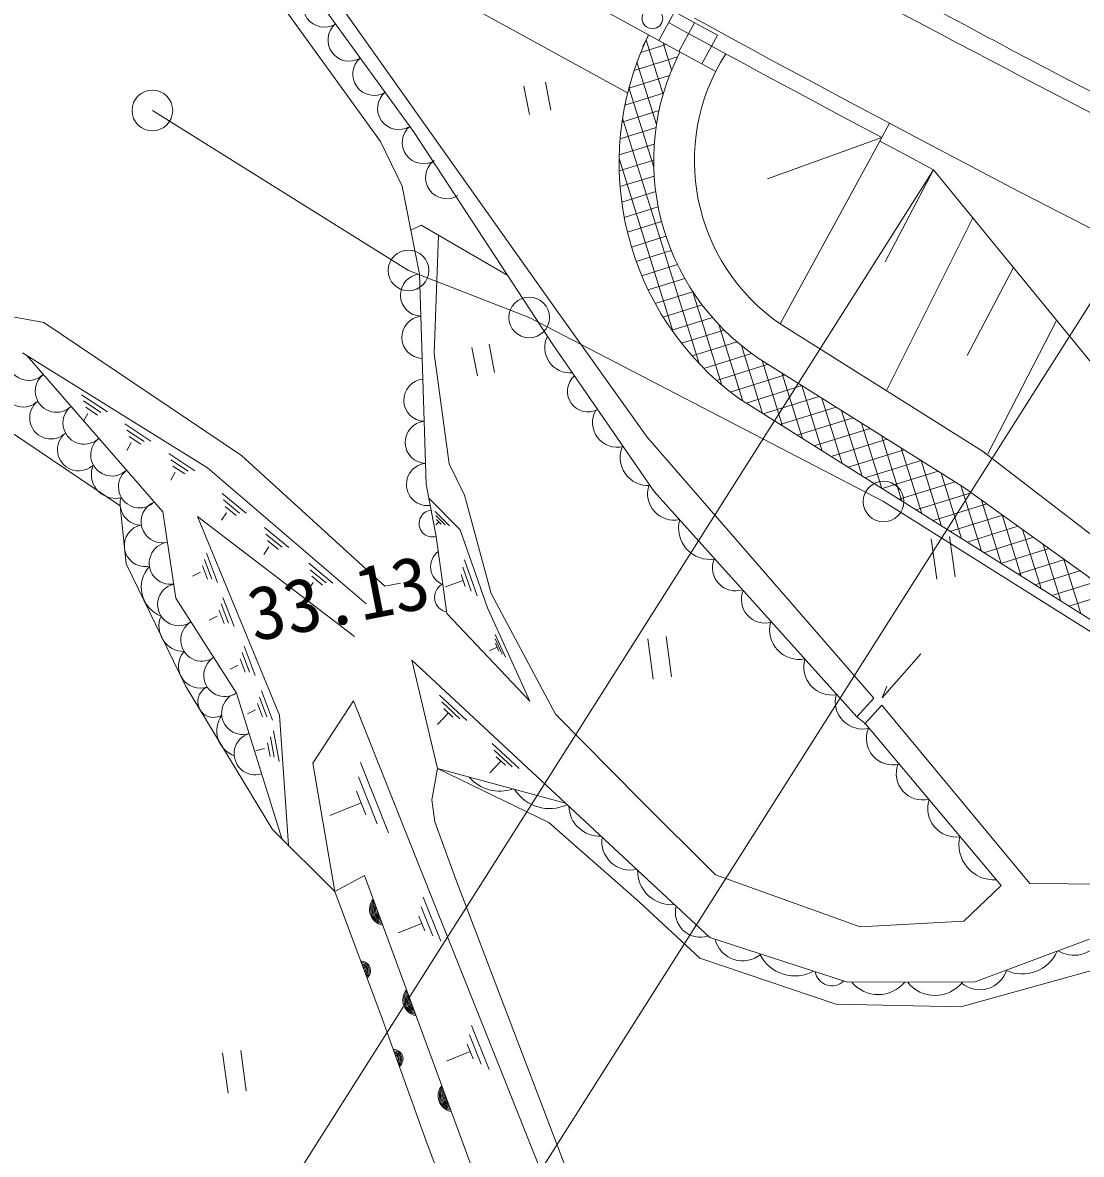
# Model space of a CAD drawing. Units: millimetres, scale not verified. Extents: x 40000 to 680000, y 20000 to 380000.
# Drawn here: x 93853 to 119860, y 258632 to 286448 of the extents above; entities that cross this region are included whole.
import ezdxf
from ezdxf.enums import TextEntityAlignment as Align

# ---------------------------------------------------------------- set-up
doc = ezdxf.new("R2010")
doc.units = ezdxf.units.MM
doc.header["$LTSCALE"] = 1000
doc.linetypes.add('CHAIN', pattern=[18.5, 12, -1.5, 3.5, -1.5])
for name, color, linetype, lineweight in [('M-BGD', 7, 'Continuous', 13), ('M-BMK', 2, 'CHAIN', 13), ('M-BMK-ROW', 30, 'Continuous', 13), ('M-STR-HTXT', 7, 'Continuous', 13)]:
    doc.layers.add(name, color=color, linetype=linetype, lineweight=lineweight)
doc.styles.add('ＭＳ ゴシック', font='')
doc.styles.get('ＭＳ ゴシック').set_extended_font_data('MS Gothic')

msp = doc.modelspace()

# ---------------------------------------------------------------- linework, layer by layer
at = {"layer": 'M-BGD'}
for p, q in [((109481, 286009), (100016, 291211)), ((108712, 284720), (99503, 289787)), ((103456, 283770), (100000, 288540)), ((100632, 288326), (107005, 279326)), ((99408, 288005), (102644, 283527)), ((109481, 286009), (109866, 286710)), ((109865, 286711), (110919, 286137)), ((110353, 286558), (110796, 286317)), ((109719, 286448), (110161, 286207)), ((109974, 285740), (110357, 286443)), ((110796, 286317), (111239, 286076)), ((109217, 286119), (109078, 285854)), ((109585, 284681), (109169, 286017)), ((109585, 284681), (109169, 286017)), ((109482, 286008), (110878, 285248)), ((110162, 286207), (110604, 285966)), ((110536, 285434), (110919, 286137)), ((110605, 285966), (110775, 285873)), ((110605, 285966), (111048, 285725)), ((111239, 286076), (111682, 285836)), ((109038, 285718), (109659, 285912)), ((109796, 285285), (109589, 285950)), ((111048, 285725), (111492, 285484)), ((111682, 285836), (112127, 285595)), ((108873, 285274), (109940, 285607)), ((109423, 283943), (108944, 285477)), ((111492, 285484), (111936, 285243)), ((112127, 285595), (112571, 285355)), ((108743, 284841), (109744, 285152)), ((111936, 285243), (112381, 285003)), ((112571, 285355), (113016, 285115)), ((106167, 284884), (106301, 284192)), ((106694, 284987), (106829, 284294)), ((109357, 282894), (108746, 284852)), ((112381, 285003), (112826, 284763)), ((113016, 285115), (113462, 284875)), ((113462, 284875), (113835, 284675)), ((108645, 284417), (109595, 284713)), ((112827, 284763), (113272, 284523)), ((113835, 284675), (114281, 284436)), ((108574, 284002), (109486, 284287)), ((113272, 284523), (113646, 284322)), ((113646, 284322), (114092, 284083)), ((114281, 284436), (114728, 284197)), ((110468, 278070), (108588, 284100)), ((114093, 284083), (114540, 283844)), ((114728, 284197), (115176, 283959)), ((106878, 278541), (103456, 283770)), ((108528, 283595), (109412, 283871)), ((114540, 283844), (114958, 283622)), ((114911, 283533), (115146, 283975)), ((115176, 283959), (115624, 283721)), ((102644, 283527), (103178, 282432)), ((108506, 283196), (109369, 283465)), ((114958, 283622), (112148, 282607)), ((112464, 279044), (114958, 283622)), ((114911, 283533), (115389, 283279)), ((115624, 283721), (116073, 283483)), ((116073, 283483), (116522, 283246)), ((115390, 283279), (116232, 282833)), ((116522, 283246), (116972, 283009)), ((109836, 278837), (108504, 283109)), ((108506, 282803), (109355, 283067)), ((116972, 283009), (117422, 282773)), ((108527, 282417), (109367, 282678)), ((115039, 280573), (116232, 282833)), ((116232, 282833), (129639, 266396)), ((117422, 282773), (117874, 282537)), ((103178, 282432), (103599, 280268)), ((117874, 282537), (118325, 282302)), ((108568, 282037), (109404, 282297)), ((118325, 282302), (118778, 282068)), ((118778, 282068), (119231, 281834)), ((108629, 281663), (109465, 281923)), ((119231, 281834), (119685, 281601)), ((108709, 281295), (109549, 281557)), ((115072, 277403), (117196, 281651)), ((119685, 281601), (120139, 281368)), ((103389, 281350), (103639, 281472)), ((103639, 281472), (105770, 280235)), ((103960, 278314), (104065, 281225)), ((108808, 280933), (109656, 281197)), ((108926, 280577), (109786, 280845)), ((109062, 280226), (109940, 280500)), ((117053, 278265), (118194, 280427)), ((103599, 280268), (103762, 275104)), ((109217, 279882), (110117, 280162)), ((94374, 279081), (89318, 279981)), ((111026, 277541), (110305, 279853)), ((109392, 279544), (110318, 279832)), ((107005, 279326), (109196, 276262)), ((109586, 279212), (110546, 279511)), ((99231, 275806), (94374, 279081)), ((109802, 278886), (110800, 279197)), ((111541, 277148), (110955, 279027)), ((112464, 279044), (117497, 275878)), ((119253, 279129), (117561, 275852)), ((110039, 278567), (111085, 278893)), ((104891, 278462), (105026, 277770)), ((105312, 278543), (105446, 277851)), ((109369, 274928), (106878, 278541)), ((110298, 278255), (111403, 278600)), ((112029, 276841), (111509, 278512)), ((98397, 275504), (93853, 278332)), ((97294, 274428), (93952, 278271)), ((104331, 275601), (103960, 278314)), ((110583, 277951), (111759, 278318)), ((111898, 278220), (111985, 278164)), ((110895, 277655), (112164, 278051)), ((111985, 278164), (116964, 275032)), ((112518, 276534), (112016, 278144)), ((96249, 274570), (91347, 277876)), ((111236, 277369), (112582, 277788)), ((113007, 276226), (112504, 277837)), ((111623, 277097), (112998, 277526)), ((113495, 275919), (112993, 277529)), ((95940, 276881), (95299, 277304)), ((95777, 276868), (95351, 277149)), ((111459, 277200), (128563, 266441)), ((112040, 276834), (113417, 277263)), ((113984, 275612), (113482, 277222)), ((95348, 276649), (95455, 276843)), ((95695, 276803), (95403, 276995)), ((112458, 276572), (113834, 277001)), ((114472, 275304), (113970, 276915)), ((97002, 276164), (96361, 276587)), ((112875, 276309), (114252, 276738)), ((114961, 274997), (114459, 276608)), ((96840, 276152), (96413, 276433)), ((96757, 276086), (96466, 276278)), ((109196, 276262), (114765, 269848)), ((113293, 276046), (114669, 276475)), ((115450, 274690), (114948, 276300)), ((96410, 275933), (96517, 276127)), ((113711, 275784), (115087, 276213)), ((114128, 275521), (115504, 275950)), ((115938, 274382), (115436, 275993)), ((98082, 275436), (97441, 275859)), ((97919, 275424), (97493, 275705)), ((102751, 272595), (99231, 275806)), ((114546, 275258), (115922, 275687)), ((116427, 274075), (115925, 275686)), ((129389, 266703), (117425, 275923)), ((97490, 275205), (97597, 275399)), ((97837, 275358), (97546, 275550)), ((102293, 272167), (98397, 275504)), ((104705, 274834), (104331, 275601)), ((114963, 274996), (116340, 275425)), ((115381, 274733), (116757, 275162)), ((116915, 273768), (116413, 275378)), ((99347, 274389), (98752, 274875)), ((103762, 275104), (104012, 273820)), ((105364, 272416), (104705, 274834)), ((114343, 269383), (109369, 274928)), ((115798, 274470), (117156, 274894)), ((117404, 273460), (116902, 275071)), ((128815, 266519), (116964, 275032)), ((96395, 273144), (96249, 274570)), ((99184, 274393), (98789, 274717)), ((99095, 274337), (98825, 274558)), ((103829, 274760), (104600, 273980)), ((116216, 274208), (117538, 274620)), ((117893, 273153), (117406, 274715)), ((97617, 272299), (97294, 274428)), ((98149, 274311), (100165, 269429)), ((102001, 271358), (98149, 274311)), ((98734, 274220), (98861, 274401)), ((103988, 274434), (104335, 274083)), ((104005, 274335), (104236, 274101)), ((116633, 273945), (117919, 274346)), ((118381, 272846), (117912, 274351)), ((100388, 273550), (99793, 274036)), ((104079, 274178), (104002, 274101)), ((104021, 274236), (104137, 274119)), ((117051, 273683), (118300, 274072)), ((100225, 273554), (99830, 273877)), ((100136, 273497), (99866, 273718)), ((104275, 271929), (104012, 273820)), ((104600, 273980), (105274, 272067)), ((116173, 273759), (116308, 272768)), ((116622, 273820), (116757, 272830)), ((117468, 273420), (118682, 273798)), ((118870, 272538), (118418, 273987)), ((99775, 273380), (99902, 273562)), ((117886, 273157), (119063, 273524)), ((119359, 272231), (118924, 273624)), ((98501, 272773), (98320, 273251)), ((98640, 272688), (98368, 273406)), ((101474, 272673), (100880, 273159)), ((104708, 273241), (105017, 272364)), ((118303, 272895), (119444, 273250)), ((119847, 271924), (119430, 273260)), ((97855, 270152), (96395, 273144)), ((98025, 272847), (98225, 272942)), ((98396, 272768), (98272, 273095)), ((101311, 272677), (100916, 273000)), ((104624, 272882), (104727, 272590)), ((104666, 273062), (104872, 272477)), ((118721, 272632), (119826, 272976)), ((100862, 272503), (100988, 272685)), ((101223, 272620), (100953, 272841)), ((103137, 272671), (102751, 272595)), ((104676, 272736), (104244, 272584)), ((119138, 272369), (120207, 272702)), ((105364, 272416), (106944, 269453)), ((119556, 272107), (120588, 272429)), ((99110, 269969), (97617, 272299)), ((98907, 271688), (98726, 272166)), ((99046, 271603), (98774, 272322)), ((105274, 272067), (106314, 269772)), ((98431, 271763), (98631, 271857)), ((98802, 271683), (98678, 272010)), ((106314, 269772), (104275, 271929)), ((105460, 271413), (105715, 270851)), ((105462, 271301), (105632, 270927)), ((109209, 271300), (109344, 270309)), ((109658, 271361), (109793, 270370)), ((99426, 270487), (99246, 270964)), ((99566, 270402), (99294, 271120)), ((105507, 271096), (105323, 271012)), ((105465, 271189), (105550, 271002)), ((98950, 270561), (99151, 270656)), ((99321, 270482), (99198, 270809)), ((104044, 268116), (103413, 270776)), ((103413, 270776), (107191, 267263)), ((115916, 270932), (114967, 269852)), ((99994, 266615), (97855, 270152)), ((114967, 269852), (115081, 270139)), ((100216, 266394), (99110, 269969)), ((99853, 269388), (99672, 269866)), ((99992, 269303), (99720, 270021)), ((104097, 269918), (104763, 269299)), ((114765, 269848), (114343, 269383)), ((99376, 269462), (99577, 269557)), ((99747, 269383), (99624, 269710)), ((101977, 269777), (100980, 268250)), ((103958, 264801), (101977, 269777)), ((104150, 269752), (104594, 269340)), ((104203, 269587), (104424, 269380)), ((114960, 269671), (114537, 269206)), ((114960, 269671), (118592, 265289)), ((100165, 269429), (100382, 266229)), ((104313, 269483), (104045, 269194)), ((106944, 269453), (109040, 267331)), ((114549, 269219), (114343, 269383)), ((100157, 268288), (100012, 269042)), ((117892, 265238), (114549, 269219)), ((99930, 268408), (99864, 268751)), ((100035, 268395), (99938, 268896)), ((105384, 268733), (106049, 268113)), ((99578, 268549), (99792, 268608)), ((105436, 268567), (105880, 268154)), ((100980, 268250), (101522, 265092)), ((102155, 268267), (102844, 266535)), ((105600, 268298), (105331, 268008)), ((105489, 268401), (105711, 268194)), ((102104, 267913), (102563, 266758)), ((104044, 268116), (103902, 267342)), ((104044, 268116), (106777, 266790)), ((107191, 267263), (104044, 268116)), ((102052, 267558), (102282, 266980)), ((103902, 267342), (103981, 266807)), ((109040, 267331), (110877, 265502)), ((102167, 267269), (101401, 266964)), ((110736, 263963), (107191, 267263)), ((103981, 266807), (104483, 265413)), ((106777, 266790), (109008, 264830)), ((101522, 265092), (99994, 266615)), ((102247, 265484), (101522, 265092)), ((107785, 250429), (102247, 265484)), ((104483, 265413), (109555, 252140)), ((110877, 265502), (114430, 264226)), ((101522, 265092), (102663, 262039)), ((116972, 264363), (117892, 265238)), ((118592, 265289), (122476, 265258)), ((103694, 264951), (104127, 263870)), ((109008, 264830), (110484, 263451)), ((103640, 264720), (103929, 264000)), ((105644, 260597), (103958, 264801)), ((103658, 264309), (103074, 264075)), ((103585, 264489), (103730, 264129)), ((114430, 264226), (116972, 264363)), ((114115, 262861), (110736, 263963)), ((120050, 263920), (117255, 262874)), ((110484, 263451), (113825, 262324)), ((116900, 262260), (120785, 263336)), ((117255, 262874), (114115, 262861)), ((113825, 262324), (116900, 262260)), ((102663, 262039), (103791, 258893)), ((104883, 261800), (105317, 260719)), ((104829, 261569), (105118, 260849)), ((104775, 261338), (104919, 260978)), ((98763, 261127), (98898, 260136)), ((99212, 261188), (99347, 260197)), ((104847, 261158), (104264, 260924)), ((107028, 257117), (105644, 260597)), ((103791, 258893), (105190, 255195))]:
    msp.add_line(p, q, dxfattribs=at)
msp.add_circle((109323, 286552), 254, dxfattribs=at)
for centre, radius, start, end in [((101266, 286859), 520, 130.1949, 301.6513), ((101874, 286020), 520, 130.1949, 301.6513), ((115674, 283001), 7170, 153.9767, 234.0022), ((115219, 283053), 5864, 152.8806, 235.4988), ((115219, 283053), 4864, 147.2829, 235.4988), ((102482, 285180), 520, 130.1949, 301.6513), ((103091, 284341), 520, 130.1949, 301.6513), ((103699, 283501), 520, 130.1949, 301.6513), ((104271, 282641), 520, 130.1949, 301.6513), ((103654, 279752), 520, 96.0802, 267.5367), ((103687, 278715), 520, 96.0802, 267.5367), ((107302, 278465), 625, 153.2639, 275.2784), ((94000, 278176), 520, 155.2481, 309.0734), ((93865, 277521), 520, 128.2177, 309.0734), ((94682, 277392), 520, 128.2177, 309.0734), ((103736, 277169), 520, 96.0802, 267.5367), ((107742, 277386), 506, 130.9613, 298.2005), ((94546, 276736), 520, 128.2177, 309.0734), ((95364, 276608), 520, 128.2177, 309.0734), ((108457, 276615), 604, 149.8081, 284.5444), ((103769, 276133), 520, 96.0802, 267.5367), ((95228, 275952), 520, 128.2177, 309.0734), ((96046, 275824), 520, 128.2177, 309.0734), ((109221, 275759), 689, 155.1014, 274.0604), ((96130, 275344), 589, 156.7654, 280.5256), ((96727, 275040), 520, 128.2177, 309.0734), ((103801, 275097), 520, 96.0802, 276.9359), ((109852, 274868), 648, 161.839, 282.2762), ((96782, 274631), 537, 162.4931, 264.1417), ((97284, 274183), 520, 112.1489, 279.0734), ((103918, 274135), 328, 95.3837, 286.6334), ((96871, 273595), 520, 101.2671, 276.024), ((110735, 274025), 770, 164.4485, 279.3388), ((97482, 273163), 520, 98.2177, 279.0734), ((104342, 273074), 468, 126.5026, 249.3388), ((111371, 273052), 572, 158.5305, 287.3371), ((97526, 272570), 759, 137.2928, 248.9126), ((97688, 272145), 520, 103.8542, 303.5084), ((104337, 272323), 366, 118.9735, 259.5124), ((112086, 272270), 578, 157.2977, 286.4896), ((97825, 271614), 623, 156.592, 269.5692), ((98256, 271274), 520, 122.6528, 303.5084), ((112933, 271531), 734, 166.0089, 280.2413), ((98220, 270630), 538, 137.9611, 288.2), ((98823, 270403), 520, 122.6528, 303.5084), ((113731, 270612), 691, 163.7712, 280.016), ((98547, 269762), 391, 113.9789, 300.0958), ((99260, 269472), 520, 106.755, 287.6106), ((114491, 269763), 677, 165.8248, 283.3039), ((99272, 269044), 652, 144.2942, 250.0714), ((115227, 268852), 647, 157.5272, 284.1188), ((99567, 268479), 520, 106.755, 287.6106), ((115964, 267992), 650, 159.7059, 283.0701), ((105579, 268569), 1009, 221.0561, 288.6037), ((106797, 268145), 1015, 212.3012, 295.2422), ((116793, 267135), 706, 162.3685, 277.6722), ((108027, 267210), 756, 181.6577, 272.4513), ((108781, 266324), 703, 171.3168, 282.7923), ((117715, 266241), 861, 166.2514, 273.7894), ((109788, 265596), 828, 178.5538, 275.5552), ((102771, 264656), 397, 141.3737, 259.0166), ((102771, 264656), 367, 144.2504, 256.1399), ((102771, 264656), 337, 147.7701, 252.6201), ((102771, 264656), 307, 152.2106, 248.1797), ((102771, 264656), 277, 158.0754, 242.3149), ((102771, 264656), 247, 166.4717, 233.9186), ((102771, 264656), 217, 181.3785, 219.0117), ((110499, 264583), 612, 165.5606, 288.5485), ((111539, 264079), 691, 193.2093, 310.6584), ((119682, 264266), 740, 238.2207, 326.3826), ((112826, 263987), 970, 207.7326, 298.1877), ((118408, 264001), 935, 245.6979, 336.3969), ((102162, 263148), 235, 310.6434, 90.3686), ((102162, 263148), 205, 313.7456, 87.2664), ((102162, 263148), 175, 318.0285, 82.9835), ((102162, 263148), 145, 324.3888, 76.6232), ((102162, 263148), 115, 335.1365, 65.8755), ((117364, 263377), 698, 230.2815, 342.2548), ((113730, 263189), 414, 189.5431, 314.3247), ((114869, 263402), 843, 219.9028, 320.5731), ((116267, 263385), 849, 217.5263, 322.9495), ((103591, 262427), 397, 141.3737, 259.0166), ((103591, 262427), 367, 144.2504, 256.1399), ((103591, 262427), 337, 147.7701, 252.6201), ((103591, 262427), 307, 152.2106, 248.1797), ((103591, 262427), 277, 158.0754, 242.3149), ((103591, 262427), 247, 166.4717, 233.9186), ((103591, 262427), 217, 181.3785, 219.0117), ((102962, 260976), 235, 310.6434, 90.3686), ((102962, 260976), 205, 313.7456, 87.2664), ((102962, 260976), 175, 318.0285, 82.9835), ((102962, 260976), 145, 324.3888, 76.6232), ((102962, 260976), 115, 335.1365, 65.8755), ((104456, 260074), 397, 141.3737, 259.0166), ((104456, 260074), 367, 144.2504, 256.1399), ((104456, 260074), 337, 147.7701, 252.6201), ((104456, 260074), 307, 152.2106, 248.1797), ((104456, 260074), 277, 158.0754, 242.3149), ((104456, 260074), 247, 166.4717, 233.9186), ((104456, 260074), 217, 181.3785, 219.0117)]:
    msp.add_arc(centre, radius, start, end, dxfattribs=at)
for points, knots in [([(207901, 266938), (201312, 266964), (199620, 266945), (194315, 267065), (192401, 267108), (191329, 267134), (189416, 267193), (187338, 267257), (186172, 267272), (184095, 267374), (181657, 267495), (180291, 267574), (177855, 267736), (177568, 267755), (177408, 267766), (177121, 267788), (176100, 267867), (175528, 267908), (174509, 268004), (171921, 268247), (170470, 268384), (167893, 268728), (166143, 268962), (165166, 269126), (163423, 269409), (162098, 269624), (161355, 269739), (160037, 269995), (158452, 270303), (157567, 270492), (155996, 270863), (154089, 271313), (153025, 271584), (151134, 272097), (150086, 272381), (149497, 272534), (148459, 272849), (146153, 273549), (144866, 273960), (142590, 274753), (139218, 275926), (137357, 276672), (134081, 278090), (129548, 280053), (127051, 281252), (122634, 283462), (120559, 284500), (119409, 285107), (117361, 286196), (113224, 288396), (110929, 289670), (106819, 291918), (101189, 294998), (98074, 296795), (92434, 299855), (88415, 302036), (86165, 303261), (82111, 305377), (80115, 306418), (78988, 306984), (76985, 308011), (75813, 308612), (75446, 308800), (73983, 309549)], [0, 0, 0, 0, 1, 1, 1, 2, 2, 2, 3, 3, 3, 4, 4, 4, 5, 5, 5, 6, 6, 6, 7, 7, 7, 8, 8, 8, 9, 9, 9, 10, 10, 10, 11, 11, 11, 12, 12, 12, 13, 13, 13, 14, 14, 14, 15, 15, 15, 16, 16, 16, 17, 17, 17, 18, 18, 18, 19, 19, 19, 20, 20, 20, 21, 21, 21, 21]), ([(73750, 309098), (75516, 308194), (75958, 307968), (77375, 307246), (78375, 306736), (78939, 306456), (79936, 305941), (81399, 305185), (82214, 304752), (83670, 303985), (85691, 302920), (86823, 302323), (88832, 301236), (93505, 298708), (96097, 297246), (100752, 294687), (104015, 292893), (105834, 291872), (109105, 290094), (114488, 287167), (117519, 285555), (122961, 282739), (124593, 281894), (125528, 281459), (127188, 280670), (132024, 278373), (134830, 277296), (139779, 275257), (140707, 274875), (141244, 274705), (142191, 274373), (144577, 273538), (145913, 273064), (148343, 272368), (151674, 271414), (153548, 270899), (156928, 270137), (160095, 269422), (161894, 269128), (165102, 268628), (168326, 268126), (170148, 267939), (173394, 267606), (176225, 267316), (177818, 267216), (180660, 267051), (184951, 266802), (187359, 266738), (191656, 266624), (196171, 266503), (198702, 266532), (203218, 266485), (205048, 266466), (205620, 266460), (207903, 266438)], [0, 0, 0, 0, 1, 1, 1, 2, 2, 2, 3, 3, 3, 4, 4, 4, 5, 5, 5, 6, 6, 6, 7, 7, 7, 8, 8, 8, 9, 9, 9, 10, 10, 10, 11, 11, 11, 12, 12, 12, 13, 13, 13, 14, 14, 14, 15, 15, 15, 16, 16, 16, 17, 17, 17, 18, 18, 18, 18])]:
    msp.add_open_spline(points, degree=3, knots=knots, dxfattribs=at)
at = {"layer": 'M-BMK'}
msp.add_open_spline([(107526, 294954), (114163, 291198), (116010, 290194), (121571, 287378), (128537, 283851), (132552, 282094), (139732, 279024), (141483, 278276), (142508, 277964), (144307, 277340), (149916, 275395), (153202, 274751), (158953, 273277), (160189, 272960), (160904, 272876), (162162, 272663), (168642, 271567), (172323, 271261), (178869, 270671), (183153, 270285), (185571, 270291), (189872, 270176), (193380, 270083), (195346, 270063), (198855, 270022), (200418, 270004), (200910, 269998), (202855, 269984)], degree=3, knots=[0, 0, 0, 0, 1, 1, 1, 2, 2, 2, 3, 3, 3, 4, 4, 4, 5, 5, 5, 6, 6, 6, 7, 7, 7, 8, 8, 8, 9, 9, 9, 9], dxfattribs=at)
at = {"layer": 'M-BMK-ROW'}
for p, q in [((97040, 284289), (103331, 280358)), ((103331, 280358), (106295, 279203)), ((115001, 274677), (106295, 279203)), ((115001, 274677), (128249, 266344))]:
    msp.add_line(p, q, dxfattribs=at)
for centre in [(97040, 284289), (103331, 280358), (106295, 279203), (115001, 274677)]:
    msp.add_circle(centre, 500, dxfattribs=at)
at = {"layer": 'M-STR-HTXT'}
for p, q in [((116232, 282833), (97095, 252619)), ((120697, 280523), (94845, 239725))]:
    msp.add_line(p, q, dxfattribs=at)

# ---------------------------------------------------------------- texts
at = {"layer": 'M-BGD', "style": 'ＭＳ ゴシック'}
msp.add_text('33.13', height=1320, rotation=11.009, dxfattribs=at).set_placement((99608, 270843), align=Align.BOTTOM_LEFT)

doc.saveas('drawing.dxf')
